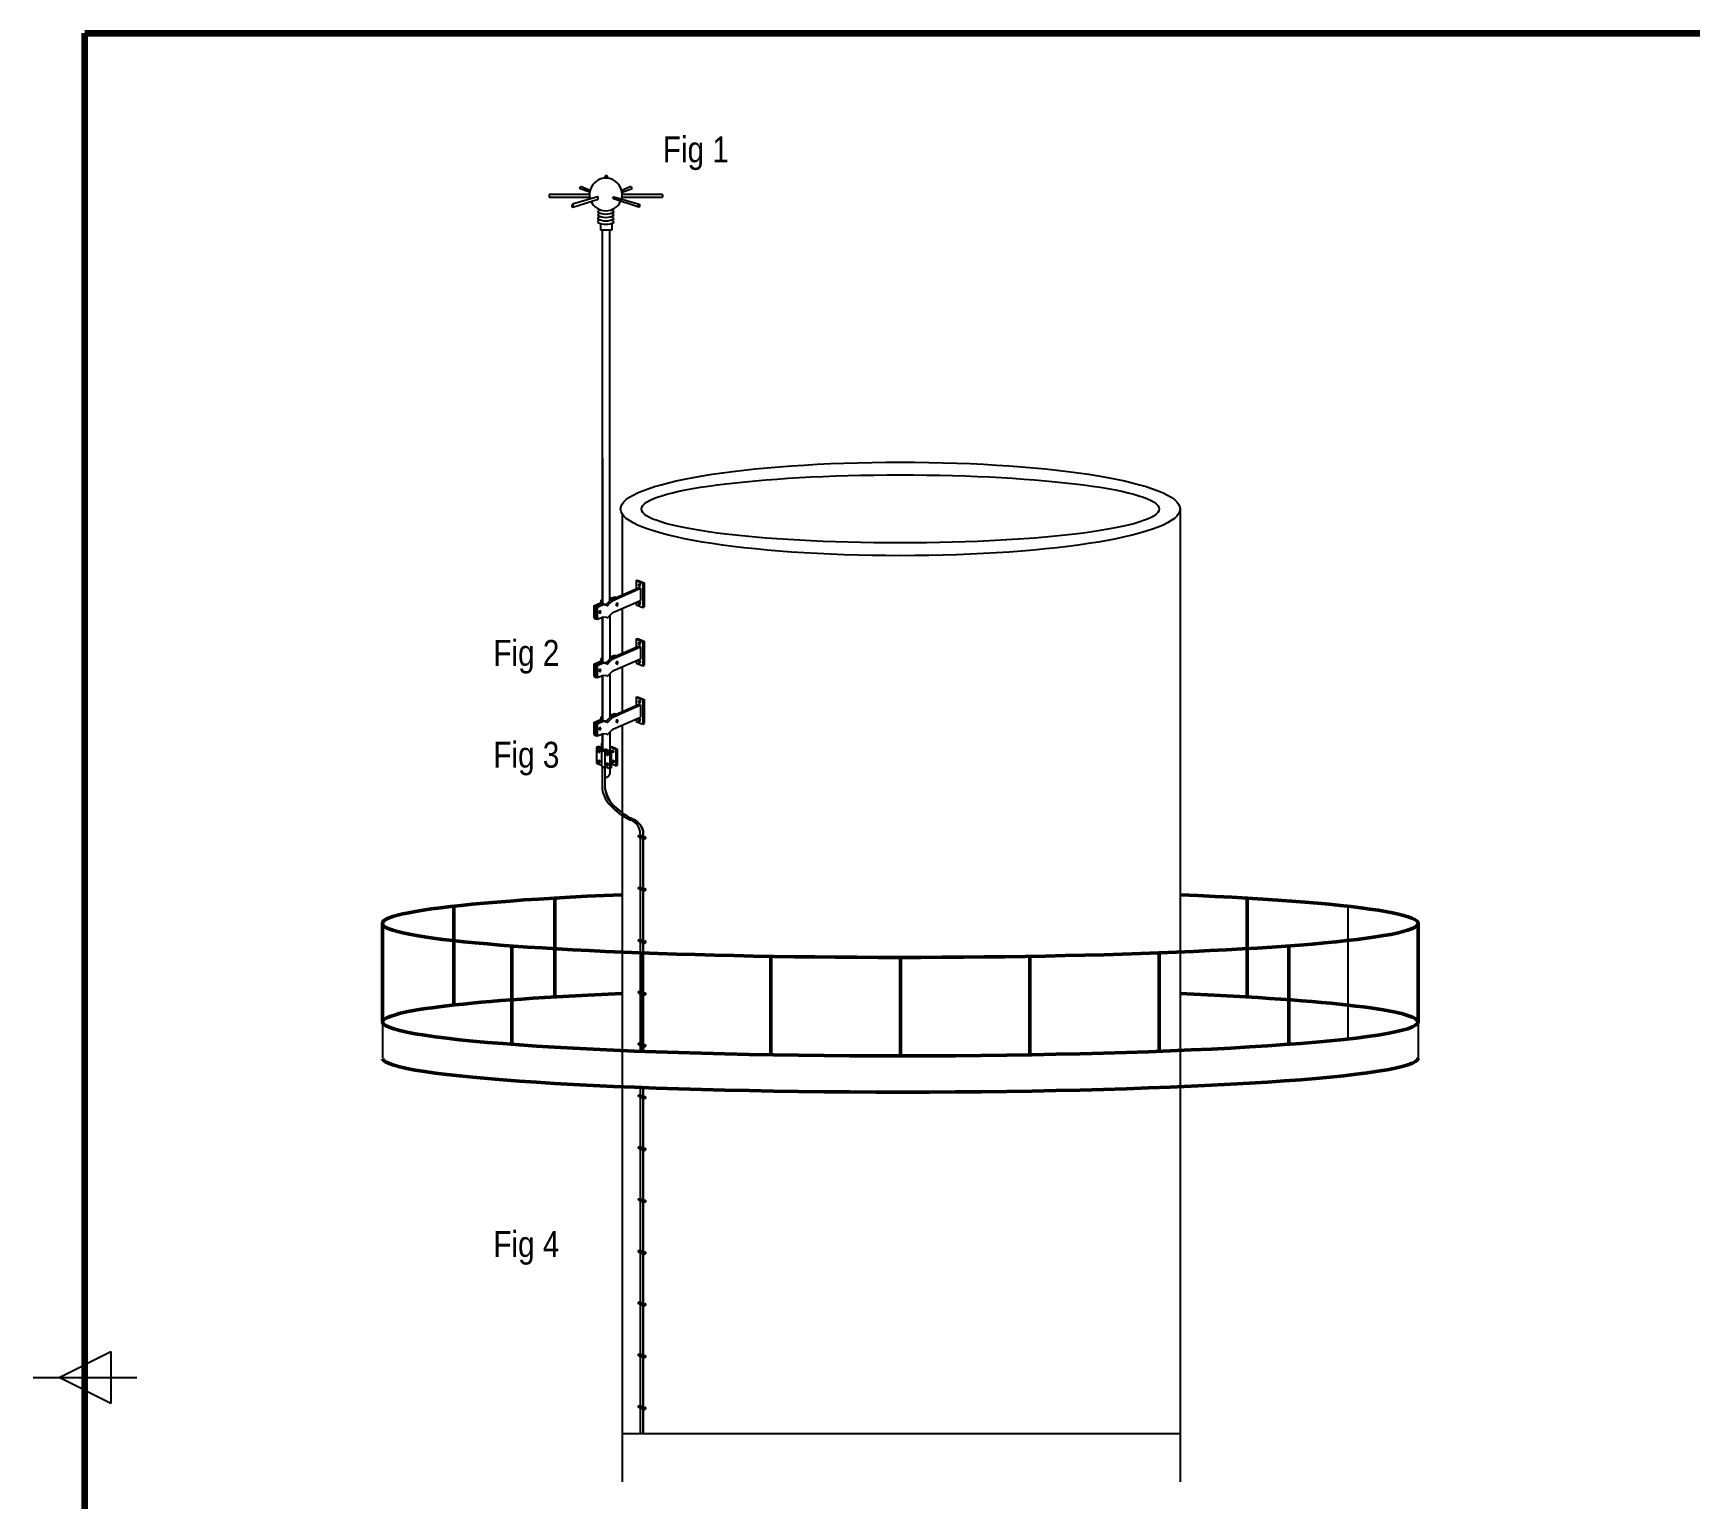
# Model space of a CAD drawing. Extents: x 5721 to 7477, y -2900 to -2449.
# Drawn here: x 7092.4 to 7252.3, y -2690.6 to -2549.1 of the extents above; entities that cross this region are included whole.
import ezdxf

# ---------------------------------------------------------------- set-up
doc = ezdxf.new("R2010")
doc.units = 0
doc.header["$LTSCALE"] = 1.7
doc.header["$MEASUREMENT"] = 0
doc.layers.get('0').update_dxf_attribs({"linetype": 'CONTINUOUS'})
doc.styles.get("Standard").update_dxf_attribs({"font": 'romans.shx'})

msp = doc.modelspace()

# ---------------------------------------------------------------- linework, layer by layer
at = {"lineweight": 120}
for p, q in [((7097.36, -2808.63), (7097.36, -2549.13)), ((7097.36, -2549.13), (7297.36, -2549.13))]:
    msp.add_line(p, q, dxfattribs=at)
for p, q in [((7147.68, -2562.82), (7147.47, -2563.16)), ((7147.68, -2562.82), (7147.88, -2563.16)), ((7146.06, -2564.69), (7142.17, -2564.69)), ((7142.17, -2564.69), (7142.17, -2564.97)), ((7142.17, -2564.97), (7146.08, -2564.97)), ((7146.85, -2564.92), (7144.41, -2565.64)), ((7144.45, -2565.92), (7146.9, -2565.14)), ((7146.07, -2564.48), (7145.1, -2564.11)), ((7146.1, -2564.31), (7145.21, -2563.94)), ((7150.82, -2565.92), (7148.37, -2565.13)), ((7148.42, -2564.92), (7150.85, -2565.64)), ((7150.06, -2563.94), (7149.18, -2564.31)), ((7149.2, -2564.97), (7153.1, -2564.97)), ((7149.21, -2564.48), (7150.18, -2564.11)), ((7153.11, -2564.69), (7149.22, -2564.69)), ((7153.11, -2564.69), (7153.11, -2564.97)), ((7147.12, -2567.48), (7147.12, -2568.13)), ((7148.23, -2568.13), (7147.12, -2568.13)), ((7147.33, -2604.32), (7147.33, -2568.13)), ((7148.02, -2603.93), (7148.02, -2568.13)), ((7148.23, -2567.46), (7148.23, -2568.13)), ((7147.33, -2590.16), (7147.33, -2573.15)), ((7147.33, -2590.16), (7147.33, -2604.22)), ((7149.21, -2595.5), (7149.21, -2603.35)), ((7203.07, -2595.05), (7203.07, -2632.29)), ((7150.58, -2601.97), (7150.69, -2601.92)), ((7150.58, -2601.97), (7151.22, -2602.22)), ((7150.58, -2601.97), (7150.58, -2602.75)), ((7150.69, -2601.92), (7151.33, -2602.17)), ((7148.2, -2603.65), (7148.02, -2603.61)), ((7148.13, -2603.82), (7150.81, -2602.65)), ((7148.2, -2603.65), (7148.49, -2603.52)), ((7148.31, -2603.88), (7150.98, -2602.71)), ((7148.31, -2603.88), (7148.82, -2603.65)), ((7148.31, -2603.88), (7148.82, -2603.65)), ((7148.49, -2603.52), (7148.66, -2603.59)), ((7150.81, -2602.35), (7150.82, -2602.32)), ((7150.81, -2602.65), (7150.98, -2602.71)), ((7150.82, -2602.31), (7150.9, -2602.28)), ((7150.86, -2602.5), (7150.88, -2602.51)), ((7150.89, -2602.35), (7150.96, -2602.32)), ((7150.89, -2602.51), (7150.97, -2602.49)), ((7150.9, -2602.28), (7150.96, -2602.32)), ((7150.92, -2602.45), (7151, -2602.42)), ((7151, -2602.42), (7150.96, -2602.32)), ((7150.97, -2602.49), (7151, -2602.42)), ((7150.98, -2602.71), (7150.98, -2603.88)), ((7151.22, -2602.22), (7151.33, -2602.17)), ((7151.22, -2602.22), (7151.22, -2604.55)), ((7151.33, -2602.17), (7151.33, -2604.5)), ((7146.47, -2604.4), (7147.12, -2604.12)), ((7146.47, -2604.4), (7146.63, -2604.47)), ((7146.47, -2604.4), (7146.47, -2605.57)), ((7146.63, -2604.47), (7147.15, -2604.25)), ((7146.63, -2604.47), (7146.8, -2604.54)), ((7146.63, -2604.47), (7146.63, -2605.64)), ((7146.8, -2604.54), (7147.31, -2604.31)), ((7146.8, -2604.54), (7146.8, -2605.7)), ((7146.99, -2604.94), (7146.98, -2605.04)), ((7147.05, -2605.06), (7146.98, -2605.04)), ((7147.01, -2605.1), (7146.98, -2605.04)), ((7147.05, -2604.89), (7146.99, -2604.94)), ((7147.07, -2604.95), (7146.99, -2604.94)), ((7147.09, -2605.12), (7147.01, -2605.1)), ((7147.13, -2604.91), (7147.05, -2604.89)), ((7147.12, -2605.1), (7147.1, -2605.12)), ((7147.17, -2603.91), (7147.12, -2604.12)), ((7147.15, -2604.93), (7147.14, -2604.91)), ((7147.25, -2604.2), (7147.15, -2604.25)), ((7147.33, -2603.89), (7147.24, -2604.2)), ((7147.63, -2604.26), (7147.25, -2604.2)), ((7147.75, -2604.38), (7147.31, -2604.31)), ((7148.13, -2603.82), (7147.75, -2604.2)), ((7148.31, -2603.88), (7147.88, -2604.32)), ((7148.31, -2605.04), (7147.88, -2605.49)), ((7148.25, -2603.77), (7148.02, -2603.71)), ((7148.31, -2605.04), (7150.98, -2603.88)), ((7148.65, -2604.22), (7148.63, -2604.32)), ((7148.7, -2604.33), (7148.63, -2604.32)), ((7148.66, -2604.38), (7148.63, -2604.32)), ((7148.7, -2604.17), (7148.65, -2604.22)), ((7148.72, -2604.23), (7148.65, -2604.22)), ((7148.74, -2604.4), (7148.66, -2604.38)), ((7148.78, -2604.19), (7148.7, -2604.17)), ((7148.78, -2604.38), (7148.75, -2604.39)), ((7148.8, -2604.21), (7148.79, -2604.19)), ((7149.21, -2604.65), (7149.21, -2608.98)), ((7150.58, -2604.06), (7150.58, -2604.3)), ((7150.58, -2604.3), (7151.22, -2604.55)), ((7150.81, -2604.11), (7150.82, -2604.08)), ((7150.82, -2604.08), (7150.9, -2604.05)), ((7150.86, -2604.26), (7150.88, -2604.28)), ((7150.89, -2604.11), (7150.96, -2604.08)), ((7150.89, -2604.28), (7150.97, -2604.25)), ((7150.9, -2604.05), (7150.96, -2604.08)), ((7150.92, -2604.21), (7151, -2604.19)), ((7151, -2604.19), (7150.96, -2604.08)), ((7150.97, -2604.25), (7151, -2604.19)), ((7151.22, -2604.55), (7151.33, -2604.5)), ((7146.47, -2605.57), (7146.63, -2605.64)), ((7146.63, -2605.64), (7146.8, -2605.7)), ((7146.8, -2605.7), (7147.31, -2605.48)), ((7147.75, -2605.54), (7147.31, -2605.48)), ((7147.33, -2605.48), (7147.33, -2609.85)), ((7147.33, -2609.95), (7147.33, -2605.48)), ((7148.02, -2605.34), (7148.02, -2609.56)), ((7148.13, -2609.45), (7150.81, -2608.28)), ((7148.31, -2609.51), (7150.98, -2608.35)), ((7150.58, -2607.6), (7150.69, -2607.55)), ((7150.58, -2607.6), (7151.22, -2607.86)), ((7150.58, -2607.6), (7150.58, -2608.38)), ((7150.69, -2607.55), (7151.33, -2607.81)), ((7150.81, -2607.98), (7150.82, -2607.95)), ((7150.81, -2608.28), (7150.98, -2608.35)), ((7150.82, -2607.94), (7150.9, -2607.92)), ((7150.86, -2608.13), (7150.88, -2608.14)), ((7150.89, -2607.98), (7150.96, -2607.95)), ((7150.89, -2608.15), (7150.97, -2608.12)), ((7150.9, -2607.92), (7150.96, -2607.95)), ((7150.92, -2608.08), (7151, -2608.05)), ((7151, -2608.05), (7150.96, -2607.95)), ((7150.97, -2608.12), (7151, -2608.05)), ((7150.98, -2608.35), (7150.98, -2609.51)), ((7151.22, -2607.86), (7151.33, -2607.81)), ((7151.22, -2607.86), (7151.22, -2610.19)), ((7151.33, -2607.81), (7151.33, -2610.14)), ((7146.47, -2610.04), (7147.12, -2609.75)), ((7146.47, -2610.04), (7146.63, -2610.1)), ((7146.47, -2610.04), (7146.47, -2611.2)), ((7146.63, -2610.1), (7147.15, -2609.88)), ((7146.8, -2610.17), (7147.31, -2609.95)), ((7147.17, -2609.54), (7147.12, -2609.75)), ((7147.25, -2609.83), (7147.15, -2609.88)), ((7147.33, -2609.52), (7147.24, -2609.84)), ((7147.63, -2609.89), (7147.25, -2609.83)), ((7147.75, -2610.01), (7147.31, -2609.95)), ((7148.13, -2609.45), (7147.75, -2609.84)), ((7148.31, -2609.51), (7147.88, -2609.95)), ((7148.2, -2609.28), (7148.02, -2609.24)), ((7148.25, -2609.4), (7148.02, -2609.35)), ((7148.2, -2609.28), (7148.49, -2609.15)), ((7148.31, -2609.51), (7148.82, -2609.29)), ((7148.31, -2609.51), (7148.82, -2609.29)), ((7148.31, -2610.67), (7150.98, -2609.51)), ((7148.49, -2609.15), (7148.66, -2609.22)), ((7148.65, -2609.85), (7148.63, -2609.95)), ((7148.7, -2609.97), (7148.63, -2609.95)), ((7148.66, -2610.01), (7148.63, -2609.95)), ((7148.7, -2609.8), (7148.65, -2609.85)), ((7148.72, -2609.86), (7148.65, -2609.85)), ((7148.74, -2610.03), (7148.66, -2610.01)), ((7148.78, -2609.82), (7148.7, -2609.8)), ((7148.78, -2610.01), (7148.75, -2610.03)), ((7148.8, -2609.84), (7148.79, -2609.82)), ((7150.58, -2609.69), (7150.58, -2609.94)), ((7150.58, -2609.94), (7151.22, -2610.19)), ((7150.81, -2609.74), (7150.82, -2609.71)), ((7150.82, -2609.71), (7150.9, -2609.68)), ((7150.86, -2609.9), (7150.88, -2609.91)), ((7150.89, -2609.74), (7150.96, -2609.72)), ((7150.89, -2609.91), (7150.97, -2609.88)), ((7150.9, -2609.68), (7150.96, -2609.72)), ((7150.92, -2609.84), (7151, -2609.82)), ((7151, -2609.82), (7150.96, -2609.72)), ((7150.97, -2609.88), (7151, -2609.82)), ((7146.47, -2611.2), (7146.63, -2611.27)), ((7146.63, -2610.1), (7146.8, -2610.17)), ((7146.63, -2610.1), (7146.63, -2611.27)), ((7146.63, -2611.27), (7146.8, -2611.33)), ((7146.8, -2610.17), (7146.8, -2611.33)), ((7146.8, -2611.33), (7147.31, -2611.11)), ((7146.99, -2610.57), (7146.98, -2610.68)), ((7147.05, -2610.69), (7146.98, -2610.68)), ((7147.01, -2610.74), (7146.98, -2610.68)), ((7147.05, -2610.53), (7146.99, -2610.57)), ((7147.07, -2610.58), (7146.99, -2610.57)), ((7147.09, -2610.75), (7147.01, -2610.74)), ((7147.13, -2610.54), (7147.05, -2610.53)), ((7147.12, -2610.73), (7147.1, -2610.75)), ((7147.15, -2610.57), (7147.14, -2610.54)), ((7147.75, -2611.17), (7147.31, -2611.11)), ((7147.33, -2611.11), (7147.33, -2615.48)), ((7147.33, -2615.48), (7147.33, -2611.11)), ((7148.31, -2610.67), (7147.88, -2611.12)), ((7148.02, -2610.97), (7148.02, -2615.19)), ((7149.21, -2610.28), (7149.21, -2614.61)), ((7151.22, -2610.19), (7151.33, -2610.14)), ((7150.58, -2613.23), (7150.69, -2613.18)), ((7150.58, -2613.23), (7151.22, -2613.48)), ((7150.58, -2613.23), (7150.58, -2614.01)), ((7150.69, -2613.18), (7151.33, -2613.43)), ((7148.13, -2615.08), (7150.81, -2613.91)), ((7148.2, -2614.91), (7148.49, -2614.78)), ((7148.31, -2615.14), (7150.98, -2613.97)), ((7148.49, -2614.78), (7148.66, -2614.85)), ((7150.81, -2613.61), (7150.82, -2613.58)), ((7150.81, -2613.91), (7150.98, -2613.97)), ((7150.82, -2613.57), (7150.9, -2613.55)), ((7150.86, -2613.76), (7150.88, -2613.77)), ((7150.89, -2613.61), (7150.96, -2613.58)), ((7150.89, -2613.77), (7150.97, -2613.75)), ((7150.9, -2613.55), (7150.96, -2613.58)), ((7150.92, -2613.71), (7151, -2613.68)), ((7151, -2613.68), (7150.96, -2613.58)), ((7150.97, -2613.75), (7151, -2613.68)), ((7150.98, -2613.97), (7150.98, -2615.14)), ((7151.22, -2613.48), (7151.33, -2613.43)), ((7151.22, -2613.48), (7151.22, -2615.82)), ((7151.33, -2613.43), (7151.33, -2615.77)), ((7146.47, -2615.67), (7147.12, -2615.38)), ((7146.47, -2615.67), (7146.63, -2615.73)), ((7146.47, -2615.67), (7146.47, -2616.83)), ((7146.63, -2615.73), (7147.15, -2615.51)), ((7146.63, -2615.73), (7146.8, -2615.8)), ((7146.63, -2615.73), (7146.63, -2616.9)), ((7146.8, -2615.8), (7147.31, -2615.57)), ((7146.8, -2615.8), (7146.8, -2616.96)), ((7146.99, -2616.2), (7146.98, -2616.3)), ((7147.05, -2616.32), (7146.98, -2616.3)), ((7147.01, -2616.36), (7146.98, -2616.3)), ((7147.05, -2616.15), (7146.99, -2616.2)), ((7147.07, -2616.21), (7146.99, -2616.2)), ((7147.09, -2616.38), (7147.01, -2616.36)), ((7147.13, -2616.17), (7147.05, -2616.15)), ((7147.12, -2616.36), (7147.1, -2616.38)), ((7147.17, -2615.17), (7147.12, -2615.38)), ((7147.15, -2616.19), (7147.14, -2616.17)), ((7147.25, -2615.46), (7147.15, -2615.51)), ((7147.33, -2615.15), (7147.24, -2615.47)), ((7147.63, -2615.52), (7147.25, -2615.46)), ((7147.75, -2615.64), (7147.31, -2615.57)), ((7148.13, -2615.08), (7147.75, -2615.46)), ((7148.31, -2615.14), (7147.88, -2615.58)), ((7148.31, -2616.3), (7147.88, -2616.75)), ((7148.2, -2614.91), (7148.02, -2614.87)), ((7148.25, -2615.03), (7148.02, -2614.97)), ((7148.31, -2615.14), (7148.82, -2614.92)), ((7148.31, -2615.14), (7148.82, -2614.92)), ((7148.31, -2616.3), (7150.98, -2615.14)), ((7148.65, -2615.48), (7148.63, -2615.58)), ((7148.7, -2615.6), (7148.63, -2615.58)), ((7148.66, -2615.64), (7148.63, -2615.58)), ((7148.7, -2615.43), (7148.65, -2615.48)), ((7148.72, -2615.49), (7148.65, -2615.48)), ((7148.74, -2615.66), (7148.66, -2615.64)), ((7148.78, -2615.45), (7148.7, -2615.43)), ((7148.78, -2615.64), (7148.75, -2615.66)), ((7148.8, -2615.47), (7148.79, -2615.45)), ((7149.21, -2615.91), (7149.21, -2624.36)), ((7150.58, -2615.32), (7150.58, -2615.56)), ((7150.58, -2615.56), (7151.22, -2615.82)), ((7150.81, -2615.37), (7150.82, -2615.34)), ((7150.82, -2615.34), (7150.9, -2615.31)), ((7150.86, -2615.53), (7150.88, -2615.54)), ((7150.89, -2615.37), (7150.96, -2615.35)), ((7150.89, -2615.54), (7150.97, -2615.51)), ((7150.9, -2615.31), (7150.96, -2615.35)), ((7150.92, -2615.47), (7151, -2615.45)), ((7151, -2615.45), (7150.96, -2615.35)), ((7150.97, -2615.51), (7151, -2615.45)), ((7151.22, -2615.82), (7151.33, -2615.77)), ((7146.47, -2616.83), (7146.63, -2616.9)), ((7146.63, -2616.9), (7146.8, -2616.96)), ((7146.75, -2618.03), (7146.86, -2617.98)), ((7146.75, -2618.03), (7146.75, -2619.6)), ((7146.75, -2618.03), (7147.23, -2618.22)), ((7146.8, -2616.96), (7147.31, -2616.74)), ((7147.27, -2618.12), (7146.86, -2617.98)), ((7147.22, -2617.69), (7147.33, -2617.64)), ((7147.33, -2617.74), (7147.22, -2617.69)), ((7147.22, -2617.69), (7147.22, -2618.1)), ((7147.75, -2616.8), (7147.31, -2616.74)), ((7147.33, -2616.74), (7147.33, -2618.31)), ((7147.33, -2618.31), (7147.33, -2616.74)), ((7147.33, -2617.64), (7147.33, -2617.64)), ((7148.02, -2616.6), (7148.02, -2618.43)), ((7148.16, -2618), (7148.02, -2617.94)), ((7148.6, -2618.28), (7148.02, -2618.04)), ((7148.72, -2618.23), (7148.16, -2618)), ((7146.75, -2619.6), (7147.23, -2619.79)), ((7146.88, -2618.37), (7146.89, -2618.34)), ((7146.88, -2619.37), (7146.89, -2619.34)), ((7146.9, -2618.33), (7146.98, -2618.3)), ((7146.9, -2619.33), (7146.98, -2619.31)), ((7146.94, -2618.52), (7146.96, -2618.53)), ((7146.94, -2619.52), (7146.96, -2619.53)), ((7146.97, -2618.36), (7147.04, -2618.34)), ((7146.97, -2618.53), (7147.05, -2618.51)), ((7146.97, -2619.37), (7147.04, -2619.34)), ((7146.97, -2619.53), (7147.05, -2619.51)), ((7146.98, -2618.3), (7147.04, -2618.34)), ((7146.98, -2619.31), (7147.04, -2619.34)), ((7147, -2618.47), (7147.07, -2618.44)), ((7147, -2619.47), (7147.07, -2619.44)), ((7147.07, -2618.44), (7147.04, -2618.34)), ((7147.07, -2619.44), (7147.04, -2619.34)), ((7147.05, -2618.51), (7147.07, -2618.44)), ((7147.05, -2619.51), (7147.07, -2619.44)), ((7147.23, -2618.22), (7147.23, -2619.79)), ((7147.23, -2618.22), (7147.28, -2618.4)), ((7147.23, -2618.22), (7147.28, -2618.4)), ((7147.27, -2618.12), (7147.33, -2618.3)), ((7147.28, -2618.4), (7147.27, -2618.34)), ((7147.36, -2618.43), (7147.55, -2618.34)), ((7147.36, -2618.43), (7147.55, -2618.34)), ((7147.43, -2618.4), (7147.36, -2618.43)), ((7147.41, -2618.34), (7147.58, -2618.25)), ((7147.55, -2618.34), (7148.03, -2618.53)), ((7147.55, -2618.34), (7147.71, -2618.41)), ((7147.55, -2618.34), (7147.55, -2619.91)), ((7148.14, -2618.48), (7147.58, -2618.25)), ((7147.7, -2618.65), (7147.72, -2618.63)), ((7147.7, -2619.66), (7147.72, -2619.63)), ((7147.72, -2618.62), (7147.8, -2618.59)), ((7147.72, -2619.62), (7147.8, -2619.59)), ((7147.76, -2618.81), (7147.78, -2618.82)), ((7147.79, -2618.65), (7147.86, -2618.63)), ((7147.79, -2618.82), (7147.87, -2618.79)), ((7147.79, -2619.65), (7147.86, -2619.63)), ((7147.8, -2618.59), (7147.86, -2618.63)), ((7147.8, -2619.59), (7147.86, -2619.63)), ((7147.82, -2618.75), (7147.9, -2618.73)), ((7147.9, -2618.73), (7147.86, -2618.63)), ((7147.9, -2619.73), (7147.86, -2619.63)), ((7147.87, -2618.79), (7147.9, -2618.73)), ((7148.03, -2618.53), (7148.14, -2618.48)), ((7148.03, -2618.53), (7148.03, -2620.1)), ((7148.33, -2618.36), (7148.1, -2618.46)), ((7148.1, -2618.46), (7148.33, -2618.36)), ((7148.22, -2618.41), (7148.1, -2618.46)), ((7148.1, -2618.46), (7148.16, -2618.44)), ((7148.13, -2618.45), (7148.1, -2618.46)), ((7148.16, -2618.44), (7148.13, -2618.45)), ((7148.14, -2618.48), (7148.14, -2620.05)), ((7148.38, -2618.5), (7148.14, -2618.61)), ((7148.17, -2618.59), (7148.14, -2618.61)), ((7148.17, -2619.44), (7148.14, -2619.45)), ((7148.17, -2619.6), (7148.14, -2619.62)), ((7148.16, -2619.61), (7148.14, -2619.62)), ((7148.6, -2619.85), (7148.14, -2619.66)), ((7148.16, -2618.44), (7148.22, -2618.41)), ((7148.19, -2618.43), (7148.16, -2618.44)), ((7148.19, -2619.6), (7148.16, -2619.61)), ((7148.2, -2618.58), (7148.17, -2618.59)), ((7148.41, -2619.34), (7148.17, -2619.44)), ((7148.17, -2619.44), (7148.41, -2619.34)), ((7148.29, -2619.39), (7148.17, -2619.44)), ((7148.17, -2619.44), (7148.23, -2619.42)), ((7148.2, -2619.43), (7148.17, -2619.44)), ((7148.22, -2618.41), (7148.19, -2618.43)), ((7148.21, -2619.58), (7148.19, -2619.6)), ((7148.23, -2618.57), (7148.2, -2618.58)), ((7148.23, -2619.42), (7148.2, -2619.43)), ((7148.46, -2619.48), (7148.21, -2619.58)), ((7148.24, -2619.57), (7148.21, -2619.58)), ((7148.24, -2619.57), (7148.21, -2619.58)), ((7148.33, -2618.36), (7148.22, -2618.41)), ((7148.22, -2618.41), (7148.28, -2618.39)), ((7148.25, -2618.4), (7148.22, -2618.41)), ((7148.26, -2618.56), (7148.23, -2618.57)), ((7148.23, -2619.42), (7148.29, -2619.39)), ((7148.26, -2619.4), (7148.23, -2619.42)), ((7148.27, -2619.56), (7148.24, -2619.57)), ((7148.28, -2618.39), (7148.25, -2618.4)), ((7148.29, -2618.54), (7148.26, -2618.56)), ((7148.29, -2619.39), (7148.26, -2619.4)), ((7148.3, -2619.55), (7148.27, -2619.56)), ((7148.28, -2618.39), (7148.33, -2618.36)), ((7148.3, -2618.38), (7148.28, -2618.39)), ((7148.32, -2618.53), (7148.29, -2618.54)), ((7148.41, -2619.34), (7148.29, -2619.39)), ((7148.29, -2619.39), (7148.35, -2619.36)), ((7148.32, -2619.38), (7148.29, -2619.39)), ((7148.33, -2618.36), (7148.3, -2618.38)), ((7148.33, -2619.53), (7148.3, -2619.55)), ((7148.35, -2618.52), (7148.32, -2618.53)), ((7148.35, -2619.36), (7148.32, -2619.38)), ((7148.36, -2619.52), (7148.33, -2619.53)), ((7148.37, -2618.51), (7148.35, -2618.52)), ((7148.35, -2619.36), (7148.4, -2619.34)), ((7148.38, -2619.35), (7148.35, -2619.36)), ((7148.39, -2619.51), (7148.36, -2619.52)), ((7148.4, -2619.34), (7148.38, -2619.35)), ((7148.42, -2619.5), (7148.39, -2619.51)), ((7148.44, -2619.48), (7148.42, -2619.5)), ((7148.6, -2618.28), (7148.72, -2618.23)), ((7148.6, -2618.28), (7148.6, -2619.85)), ((7148.72, -2618.23), (7148.72, -2619.8)), ((7147.23, -2619.79), (7147.28, -2619.97)), ((7147.28, -2619.97), (7147.28, -2622.04)), ((7147.38, -2619.99), (7147.55, -2619.91)), ((7147.53, -2619.92), (7147.53, -2621.85)), ((7147.55, -2619.91), (7148.03, -2620.1)), ((7147.55, -2619.91), (7147.55, -2621.85)), ((7147.76, -2619.81), (7147.78, -2619.82)), ((7147.79, -2619.82), (7147.87, -2619.8)), ((7147.82, -2619.76), (7147.9, -2619.73)), ((7147.87, -2619.8), (7147.9, -2619.73)), ((7148.02, -2620.1), (7148.02, -2620.63)), ((7148.03, -2620.1), (7148.14, -2620.05)), ((7148.6, -2619.85), (7148.72, -2619.8)), ((7149.21, -2624.64), (7149.21, -2632.28)), ((7151.22, -2626.04), (7151.22, -2626.69)), ((7151.24, -2626.04), (7151.24, -2626.7)), ((7150.77, -2626.57), (7150.96, -2626.54)), ((7150.77, -2626.57), (7151.34, -2626.79)), ((7150.77, -2626.57), (7150.77, -2626.68)), ((7150.87, -2626.72), (7150.77, -2626.68)), ((7150.87, -2626.72), (7151.34, -2626.9)), ((7150.94, -2626.58), (7150.96, -2626.57)), ((7151.4, -2626.77), (7150.94, -2626.58)), ((7150.96, -2626.41), (7150.96, -2626.59)), ((7150.96, -2626.75), (7150.96, -2631.59)), ((7151.22, -2626.85), (7151.22, -2629.75)), ((7151.24, -2626.86), (7151.24, -2629.75)), ((7151.34, -2626.74), (7151.47, -2626.73)), ((7151.34, -2626.79), (7151.4, -2626.77)), ((7151.34, -2626.79), (7151.34, -2626.9)), ((7151.34, -2626.9), (7151.4, -2626.87)), ((7151.4, -2626.77), (7151.49, -2626.76)), ((7151.4, -2626.87), (7151.49, -2626.8)), ((7151.45, -2626.71), (7151.44, -2626.71)), ((7151.44, -2626.71), (7151.44, -2626.71)), ((7151.44, -2626.86), (7151.45, -2626.86)), ((7151.44, -2626.86), (7151.44, -2626.86)), ((7151.45, -2626.71), (7151.45, -2626.71)), ((7151.45, -2626.71), (7151.45, -2626.71)), ((7151.45, -2626.86), (7151.45, -2626.86)), ((7151.45, -2626.86), (7151.45, -2626.86)), ((7151.5, -2626.78), (7151.5, -2626.78)), ((7151.5, -2626.79), (7151.5, -2626.78)), ((7151.5, -2626.78), (7151.5, -2626.78)), ((7151.5, -2626.79), (7151.5, -2626.79)), ((7151.22, -2629.75), (7151.22, -2631.69)), ((7151.24, -2629.75), (7151.24, -2631.7)), ((7149.21, -2632.28), (7149.21, -2647.32)), ((7150.77, -2631.57), (7150.96, -2631.54)), ((7150.77, -2631.57), (7151.34, -2631.79)), ((7150.77, -2631.57), (7150.77, -2631.68)), ((7150.87, -2631.72), (7150.77, -2631.68)), ((7150.87, -2631.72), (7151.34, -2631.9)), ((7150.94, -2631.58), (7150.96, -2631.57)), ((7151.4, -2631.77), (7150.94, -2631.58)), ((7150.96, -2631.75), (7150.96, -2636.64)), ((7151.22, -2631.85), (7151.22, -2636.75)), ((7151.24, -2631.86), (7151.24, -2636.76)), ((7151.34, -2631.74), (7151.47, -2631.73)), ((7151.34, -2631.79), (7151.4, -2631.77)), ((7151.34, -2631.79), (7151.34, -2631.9)), ((7151.34, -2631.9), (7151.4, -2631.87)), ((7151.4, -2631.77), (7151.49, -2631.76)), ((7151.4, -2631.87), (7151.49, -2631.8)), ((7151.45, -2631.71), (7151.44, -2631.71)), ((7151.44, -2631.71), (7151.44, -2631.71)), ((7151.44, -2631.86), (7151.45, -2631.86)), ((7151.44, -2631.86), (7151.44, -2631.86)), ((7151.45, -2631.71), (7151.45, -2631.71)), ((7151.45, -2631.71), (7151.45, -2631.71)), ((7151.45, -2631.86), (7151.45, -2631.86)), ((7151.45, -2631.86), (7151.45, -2631.86)), ((7151.5, -2631.78), (7151.5, -2631.78)), ((7151.5, -2631.79), (7151.5, -2631.78)), ((7151.5, -2631.78), (7151.5, -2631.78)), ((7151.5, -2631.79), (7151.5, -2631.79)), ((7203.07, -2632.29), (7203.07, -2647.31)), ((7219.28, -2633.4), (7219.28, -2646.2)), ((7150.77, -2636.62), (7150.96, -2636.6)), ((7150.77, -2636.62), (7151.34, -2636.85)), ((7150.77, -2636.62), (7150.77, -2636.73)), ((7150.87, -2636.77), (7150.77, -2636.73)), ((7150.87, -2636.77), (7151.34, -2636.96)), ((7151.4, -2636.82), (7150.94, -2636.63)), ((7150.94, -2636.63), (7150.96, -2636.63)), ((7150.96, -2636.81), (7150.96, -2640.98)), ((7151.22, -2636.91), (7151.22, -2641.75)), ((7151.24, -2636.91), (7151.24, -2641.76)), ((7151.34, -2636.8), (7151.47, -2636.79)), ((7151.34, -2636.85), (7151.4, -2636.82)), ((7151.34, -2636.85), (7151.34, -2636.96)), ((7151.34, -2636.96), (7151.4, -2636.93)), ((7151.4, -2636.82), (7151.49, -2636.82)), ((7151.4, -2636.93), (7151.49, -2636.85)), ((7151.45, -2636.76), (7151.44, -2636.76)), ((7151.44, -2636.76), (7151.44, -2636.77)), ((7151.44, -2636.92), (7151.44, -2636.91)), ((7151.44, -2636.92), (7151.45, -2636.92)), ((7151.45, -2636.76), (7151.45, -2636.76)), ((7151.45, -2636.76), (7151.45, -2636.77)), ((7151.45, -2636.92), (7151.45, -2636.91)), ((7151.45, -2636.92), (7151.45, -2636.92)), ((7151.5, -2636.84), (7151.5, -2636.83)), ((7151.5, -2636.83), (7151.5, -2636.83)), ((7151.5, -2636.85), (7151.5, -2636.84)), ((7151.5, -2636.85), (7151.5, -2636.85)), ((7150.77, -2641.62), (7150.96, -2641.6)), ((7150.77, -2641.62), (7151.34, -2641.85)), ((7150.77, -2641.62), (7150.77, -2641.73)), ((7150.87, -2641.77), (7150.77, -2641.73)), ((7150.87, -2641.77), (7151.34, -2641.96)), ((7151.4, -2641.82), (7150.94, -2641.63)), ((7150.94, -2641.63), (7150.96, -2641.63)), ((7150.96, -2640.98), (7150.96, -2641.64)), ((7150.96, -2641.81), (7150.96, -2646.64)), ((7151.22, -2641.91), (7151.22, -2646.75)), ((7151.24, -2641.91), (7151.24, -2646.76)), ((7151.34, -2641.8), (7151.47, -2641.79)), ((7151.34, -2641.85), (7151.4, -2641.82)), ((7151.34, -2641.85), (7151.34, -2641.96)), ((7151.34, -2641.96), (7151.4, -2641.93)), ((7151.4, -2641.82), (7151.49, -2641.82)), ((7151.4, -2641.93), (7151.49, -2641.85)), ((7151.45, -2641.76), (7151.44, -2641.76)), ((7151.44, -2641.76), (7151.44, -2641.77)), ((7151.44, -2641.92), (7151.44, -2641.91)), ((7151.44, -2641.92), (7151.45, -2641.92)), ((7151.45, -2641.76), (7151.45, -2641.76)), ((7151.45, -2641.76), (7151.45, -2641.77)), ((7151.45, -2641.92), (7151.45, -2641.91)), ((7151.45, -2641.92), (7151.45, -2641.92)), ((7151.5, -2641.84), (7151.5, -2641.83)), ((7151.5, -2641.83), (7151.5, -2641.83)), ((7151.5, -2641.85), (7151.5, -2641.84)), ((7151.5, -2641.85), (7151.5, -2641.85)), ((7126.08, -2644.58), (7126.08, -2648.01)), ((7226.07, -2644.62), (7226.07, -2648.05)), ((7150.77, -2646.62), (7150.96, -2646.6)), ((7150.77, -2646.62), (7151.34, -2646.85)), ((7150.77, -2646.62), (7150.77, -2646.73)), ((7150.87, -2646.77), (7150.77, -2646.73)), ((7150.87, -2646.77), (7151.34, -2646.96)), ((7151.4, -2646.82), (7150.94, -2646.63)), ((7150.94, -2646.63), (7150.96, -2646.63)), ((7150.96, -2646.81), (7150.96, -2647.39)), ((7151.34, -2646.8), (7151.47, -2646.79)), ((7151.34, -2646.85), (7151.4, -2646.82)), ((7151.34, -2646.85), (7151.34, -2646.96)), ((7151.4, -2646.82), (7151.49, -2646.82)), ((7151.45, -2646.76), (7151.44, -2646.76)), ((7151.44, -2646.76), (7151.44, -2646.77)), ((7151.45, -2646.76), (7151.45, -2646.76)), ((7151.45, -2646.76), (7151.45, -2646.77)), ((7151.5, -2646.84), (7151.5, -2646.83)), ((7151.5, -2646.83), (7151.5, -2646.83)), ((7151.5, -2646.85), (7151.5, -2646.84)), ((7151.5, -2646.85), (7151.5, -2646.85)), ((7149.21, -2647.32), (7149.21, -2684.27)), ((7151.22, -2646.91), (7151.22, -2647.4)), ((7151.24, -2646.91), (7151.24, -2647.4)), ((7151.34, -2646.96), (7151.4, -2646.93)), ((7151.4, -2646.93), (7151.49, -2646.85)), ((7151.44, -2646.92), (7151.44, -2646.91)), ((7151.44, -2646.92), (7151.45, -2646.92)), ((7151.45, -2646.92), (7151.45, -2646.91)), ((7151.45, -2646.92), (7151.45, -2646.92)), ((7203.07, -2647.31), (7203.07, -2684.27)), ((7150.77, -2651.62), (7150.96, -2651.6)), ((7150.77, -2651.62), (7151.34, -2651.85)), ((7150.77, -2651.62), (7150.77, -2651.73)), ((7151.4, -2651.82), (7150.94, -2651.63)), ((7150.94, -2651.63), (7150.96, -2651.63)), ((7150.96, -2650.89), (7150.96, -2651.64)), ((7151.22, -2650.9), (7151.22, -2651.75)), ((7151.24, -2650.9), (7151.24, -2651.76)), ((7150.87, -2651.77), (7150.77, -2651.73)), ((7150.87, -2651.77), (7151.34, -2651.96)), ((7150.96, -2651.81), (7150.96, -2656.64)), ((7151.22, -2651.91), (7151.22, -2656.75)), ((7151.24, -2651.91), (7151.24, -2656.76)), ((7151.34, -2651.8), (7151.47, -2651.79)), ((7151.34, -2651.85), (7151.4, -2651.82)), ((7151.34, -2651.85), (7151.34, -2651.96)), ((7151.34, -2651.96), (7151.4, -2651.93)), ((7151.4, -2651.82), (7151.49, -2651.82)), ((7151.4, -2651.93), (7151.49, -2651.85)), ((7151.45, -2651.76), (7151.44, -2651.76)), ((7151.44, -2651.76), (7151.44, -2651.77)), ((7151.44, -2651.92), (7151.44, -2651.91)), ((7151.44, -2651.92), (7151.45, -2651.92)), ((7151.45, -2651.76), (7151.45, -2651.76)), ((7151.45, -2651.76), (7151.45, -2651.77)), ((7151.45, -2651.92), (7151.45, -2651.91)), ((7151.45, -2651.92), (7151.45, -2651.92)), ((7151.5, -2651.84), (7151.5, -2651.83)), ((7151.5, -2651.83), (7151.5, -2651.83)), ((7151.5, -2651.85), (7151.5, -2651.84)), ((7151.5, -2651.85), (7151.5, -2651.85)), ((7150.77, -2656.62), (7150.96, -2656.6)), ((7150.77, -2656.62), (7151.34, -2656.85)), ((7150.77, -2656.62), (7150.77, -2656.73)), ((7150.87, -2656.77), (7150.77, -2656.73)), ((7150.87, -2656.77), (7151.34, -2656.96)), ((7151.4, -2656.82), (7150.94, -2656.63)), ((7150.94, -2656.63), (7150.96, -2656.63)), ((7150.96, -2656.81), (7150.96, -2661.64)), ((7151.22, -2656.91), (7151.22, -2661.75)), ((7151.24, -2656.91), (7151.24, -2661.76)), ((7151.34, -2656.8), (7151.47, -2656.79)), ((7151.34, -2656.85), (7151.4, -2656.82)), ((7151.34, -2656.85), (7151.34, -2656.96)), ((7151.34, -2656.96), (7151.4, -2656.93)), ((7151.4, -2656.82), (7151.49, -2656.82)), ((7151.4, -2656.93), (7151.49, -2656.85)), ((7151.45, -2656.76), (7151.44, -2656.76)), ((7151.44, -2656.76), (7151.44, -2656.77)), ((7151.44, -2656.92), (7151.44, -2656.91)), ((7151.44, -2656.92), (7151.45, -2656.92)), ((7151.45, -2656.76), (7151.45, -2656.76)), ((7151.45, -2656.76), (7151.45, -2656.77)), ((7151.45, -2656.92), (7151.45, -2656.91)), ((7151.45, -2656.92), (7151.45, -2656.92)), ((7151.5, -2656.84), (7151.5, -2656.83)), ((7151.5, -2656.83), (7151.5, -2656.83)), ((7151.5, -2656.85), (7151.5, -2656.84)), ((7151.5, -2656.85), (7151.5, -2656.85)), ((7150.77, -2661.62), (7150.96, -2661.6)), ((7150.77, -2661.62), (7151.34, -2661.85)), ((7150.77, -2661.62), (7150.77, -2661.73)), ((7150.87, -2661.77), (7150.77, -2661.73)), ((7150.87, -2661.77), (7151.34, -2661.96)), ((7151.4, -2661.82), (7150.94, -2661.63)), ((7150.94, -2661.63), (7150.96, -2661.63)), ((7150.96, -2661.81), (7150.96, -2666.64)), ((7151.22, -2661.91), (7151.22, -2666.75)), ((7151.24, -2661.91), (7151.24, -2666.76)), ((7151.34, -2661.8), (7151.47, -2661.79)), ((7151.34, -2661.85), (7151.4, -2661.82)), ((7151.34, -2661.85), (7151.34, -2661.96)), ((7151.34, -2661.96), (7151.4, -2661.93)), ((7151.4, -2661.82), (7151.49, -2661.82)), ((7151.4, -2661.93), (7151.49, -2661.85)), ((7151.45, -2661.76), (7151.44, -2661.76)), ((7151.44, -2661.76), (7151.44, -2661.77)), ((7151.44, -2661.92), (7151.44, -2661.91)), ((7151.44, -2661.92), (7151.45, -2661.92)), ((7151.45, -2661.76), (7151.45, -2661.76)), ((7151.45, -2661.76), (7151.45, -2661.77)), ((7151.45, -2661.92), (7151.45, -2661.91)), ((7151.45, -2661.92), (7151.45, -2661.92)), ((7151.5, -2661.84), (7151.5, -2661.83)), ((7151.5, -2661.83), (7151.5, -2661.83)), ((7151.5, -2661.85), (7151.5, -2661.84)), ((7151.5, -2661.85), (7151.5, -2661.85)), ((7150.77, -2666.62), (7150.96, -2666.6)), ((7150.77, -2666.62), (7151.34, -2666.85)), ((7150.77, -2666.62), (7150.77, -2666.73)), ((7150.87, -2666.77), (7150.77, -2666.73)), ((7150.87, -2666.77), (7151.34, -2666.96)), ((7151.4, -2666.82), (7150.94, -2666.63)), ((7150.94, -2666.63), (7150.96, -2666.63)), ((7150.96, -2666.81), (7150.96, -2671.64)), ((7151.22, -2666.91), (7151.22, -2671.75)), ((7151.24, -2666.91), (7151.24, -2671.76)), ((7151.34, -2666.8), (7151.47, -2666.79)), ((7151.34, -2666.85), (7151.4, -2666.82)), ((7151.34, -2666.85), (7151.34, -2666.96)), ((7151.34, -2666.96), (7151.4, -2666.93)), ((7151.4, -2666.82), (7151.49, -2666.82)), ((7151.4, -2666.93), (7151.49, -2666.85)), ((7151.45, -2666.76), (7151.44, -2666.76)), ((7151.44, -2666.76), (7151.44, -2666.77)), ((7151.44, -2666.92), (7151.44, -2666.91)), ((7151.44, -2666.92), (7151.45, -2666.92)), ((7151.45, -2666.76), (7151.45, -2666.76)), ((7151.45, -2666.76), (7151.45, -2666.77)), ((7151.45, -2666.92), (7151.45, -2666.91)), ((7151.45, -2666.92), (7151.45, -2666.92)), ((7151.5, -2666.84), (7151.5, -2666.83)), ((7151.5, -2666.83), (7151.5, -2666.83)), ((7151.5, -2666.85), (7151.5, -2666.84)), ((7151.5, -2666.85), (7151.5, -2666.85)), ((7150.77, -2671.62), (7150.96, -2671.6)), ((7150.77, -2671.62), (7151.34, -2671.85)), ((7150.77, -2671.62), (7150.77, -2671.73)), ((7150.87, -2671.77), (7150.77, -2671.73)), ((7150.87, -2671.77), (7151.34, -2671.96)), ((7151.4, -2671.82), (7150.94, -2671.63)), ((7150.94, -2671.63), (7150.96, -2671.63)), ((7150.96, -2671.81), (7150.96, -2676.64)), ((7151.22, -2671.91), (7151.22, -2676.75)), ((7151.24, -2671.91), (7151.24, -2676.76)), ((7151.34, -2671.8), (7151.47, -2671.79)), ((7151.34, -2671.85), (7151.4, -2671.82)), ((7151.34, -2671.85), (7151.34, -2671.96)), ((7151.34, -2671.96), (7151.4, -2671.93)), ((7151.4, -2671.82), (7151.49, -2671.82)), ((7151.4, -2671.93), (7151.49, -2671.85)), ((7151.45, -2671.76), (7151.44, -2671.76)), ((7151.44, -2671.76), (7151.44, -2671.77)), ((7151.44, -2671.92), (7151.44, -2671.91)), ((7151.44, -2671.92), (7151.45, -2671.92)), ((7151.45, -2671.76), (7151.45, -2671.76)), ((7151.45, -2671.76), (7151.45, -2671.77)), ((7151.45, -2671.92), (7151.45, -2671.91)), ((7151.45, -2671.92), (7151.45, -2671.92)), ((7151.5, -2671.84), (7151.5, -2671.83)), ((7151.5, -2671.83), (7151.5, -2671.83)), ((7151.5, -2671.85), (7151.5, -2671.84)), ((7151.5, -2671.85), (7151.5, -2671.85)), ((7094.86, -2678.88), (7099.86, -2676.38)), ((7099.86, -2676.38), (7099.86, -2681.38)), ((7150.77, -2676.62), (7150.96, -2676.6)), ((7150.77, -2676.62), (7151.34, -2676.85)), ((7150.77, -2676.62), (7150.77, -2676.73)), ((7150.87, -2676.77), (7150.77, -2676.73)), ((7150.87, -2676.77), (7151.34, -2676.96)), ((7151.4, -2676.82), (7150.94, -2676.63)), ((7150.94, -2676.63), (7150.96, -2676.63)), ((7150.96, -2676.81), (7150.96, -2681.64)), ((7151.22, -2676.91), (7151.22, -2681.75)), ((7151.24, -2676.91), (7151.24, -2681.76)), ((7151.34, -2676.8), (7151.47, -2676.79)), ((7151.34, -2676.85), (7151.4, -2676.82)), ((7151.34, -2676.85), (7151.34, -2676.96)), ((7151.34, -2676.96), (7151.4, -2676.93)), ((7151.4, -2676.82), (7151.49, -2676.82)), ((7151.4, -2676.93), (7151.49, -2676.85)), ((7151.45, -2676.76), (7151.44, -2676.76)), ((7151.44, -2676.76), (7151.44, -2676.77)), ((7151.44, -2676.92), (7151.44, -2676.91)), ((7151.44, -2676.92), (7151.45, -2676.92)), ((7151.45, -2676.76), (7151.45, -2676.76)), ((7151.45, -2676.76), (7151.45, -2676.77)), ((7151.45, -2676.92), (7151.45, -2676.91)), ((7151.45, -2676.92), (7151.45, -2676.92)), ((7151.5, -2676.84), (7151.5, -2676.83)), ((7151.5, -2676.83), (7151.5, -2676.83)), ((7151.5, -2676.85), (7151.5, -2676.84)), ((7151.5, -2676.85), (7151.5, -2676.85)), ((7092.36, -2678.88), (7102.36, -2678.88)), ((7099.86, -2681.38), (7094.86, -2678.88)), ((7150.77, -2681.62), (7150.96, -2681.6)), ((7150.77, -2681.62), (7151.34, -2681.85)), ((7150.77, -2681.62), (7150.77, -2681.73)), ((7150.87, -2681.77), (7150.77, -2681.73)), ((7150.87, -2681.77), (7151.34, -2681.96)), ((7151.4, -2681.82), (7150.94, -2681.63)), ((7150.94, -2681.63), (7150.96, -2681.63)), ((7150.96, -2681.81), (7150.96, -2684.27)), ((7151.22, -2681.91), (7151.22, -2684.27)), ((7151.24, -2681.91), (7151.24, -2684.27)), ((7151.34, -2681.8), (7151.47, -2681.79)), ((7151.34, -2681.85), (7151.4, -2681.82)), ((7151.34, -2681.85), (7151.34, -2681.96)), ((7151.34, -2681.96), (7151.4, -2681.93)), ((7151.4, -2681.82), (7151.49, -2681.82)), ((7151.4, -2681.93), (7151.49, -2681.85)), ((7151.45, -2681.76), (7151.44, -2681.76)), ((7151.44, -2681.76), (7151.44, -2681.77)), ((7151.44, -2681.92), (7151.44, -2681.91)), ((7151.44, -2681.92), (7151.45, -2681.92)), ((7151.45, -2681.76), (7151.45, -2681.76)), ((7151.45, -2681.76), (7151.45, -2681.77)), ((7151.45, -2681.92), (7151.45, -2681.91)), ((7151.45, -2681.92), (7151.45, -2681.92)), ((7151.5, -2681.84), (7151.5, -2681.83)), ((7151.5, -2681.83), (7151.5, -2681.83)), ((7151.5, -2681.85), (7151.5, -2681.84)), ((7151.5, -2681.85), (7151.5, -2681.85)), ((7149.21, -2684.27), (7149.21, -2688.95)), ((7149.21, -2684.27), (7203.07, -2684.27)), ((7203.07, -2684.27), (7203.07, -2688.95))]:
    msp.add_line(p, q)
at = {"lineweight": 50}
for p, q in [((7132.98, -2633.38), (7132.98, -2642.92)), ((7142.73, -2632.6), (7142.73, -2642.14)), ((7209.55, -2632.6), (7209.55, -2642.15)), ((7126.07, -2635.05), (7126.08, -2644.58)), ((7226.07, -2635.05), (7226.07, -2644.55)), ((7138.57, -2637.22), (7138.57, -2646.72)), ((7213.57, -2637.22), (7213.57, -2646.72)), ((7151.07, -2637.89), (7151.07, -2646.69)), ((7163.57, -2638.23), (7163.57, -2647.73)), ((7176.08, -2638.33), (7176.09, -2647.83)), ((7188.57, -2638.23), (7188.57, -2647.73)), ((7201.07, -2637.89), (7201.07, -2647.39)), ((7151.07, -2646.85), (7151.07, -2647.39))]:
    msp.add_line(p, q, dxfattribs=at)
for centre, radius, start, end in [((7147.64, -2564.69), 1.58, 343.6837, 196.3163), ((7145.38, -2564.18), 0.286, 125.1555, 165.9622), ((7149.9, -2564.18), 0.286, 14.0378, 54.8445), ((7147.64, -2564.69), 1.58, 205.0207, 334.968), ((7147.13, -2566.51), 0.307, 81.7951, 156.9299), ((7147.64, -2564.95), 1.64, 241.1973, 298.8027), ((7147.13, -2566.83), 0.307, 81.7951, 156.9299), ((7147.64, -2565.27), 1.64, 241.1973, 298.8027), ((7147.64, -2565.27), 1.64, 241.1973, 298.8027), ((7147.13, -2567.16), 0.307, 81.7951, 156.9299), ((7148.01, -2566.7), 0.522, 36.4706, 75.6488), ((7148.01, -2567.02), 0.522, 36.4706, 75.6488), ((7148.01, -2567.35), 0.522, 36.4706, 75.6488), ((7147.64, -2565.6), 1.64, 241.1973, 298.8027), ((7147.64, -2565.6), 1.64, 241.1973, 298.8027), ((7147.13, -2567.49), 0.307, 81.7951, 156.9299), ((7147.64, -2565.93), 1.64, 241.1973, 298.8027), ((7147.64, -2565.93), 1.64, 241.1973, 298.8027), ((7148.01, -2567.68), 0.522, 36.4706, 75.6488), ((7150.93, -2602.39), 0.135, 168.8139, 237.9975), ((7150.83, -2602.32), 0.0107, 109.3209, 158.4364), ((7150.9, -2602.26), 0.0825, 214.8199, 265.5102), ((7150.89, -2602.5), 0.0107, 240.2045, 289.3209), ((7151.03, -2602.35), 0.142, 177.2961, 221.324), ((7150.98, -2602.51), 0.0827, 133.2144, 183.7391), ((7146.93, -2604.98), 0.142, 328.0634, 12.0913), ((7147, -2605.12), 0.0825, 5.5872, 56.2775), ((7147.05, -2604.87), 0.0827, 283.9817, 334.5064), ((7147.09, -2605.11), 0.0107, 260.0882, 309.2036), ((7147.13, -2604.92), 0.0107, 30.9717, 80.0882), ((7147.03, -2605), 0.135, 319.5812, 28.7648), ((7147.72, -2604.16), 0.6, 130.5037, 155.9573), ((7147.61, -2604.05), 0.206, 274.2604, 318.2006), ((7147.73, -2604.17), 0.206, 274.2604, 318.2006), ((7148.58, -2604.26), 0.142, 328.0634, 12.0913), ((7148.66, -2604.4), 0.0825, 5.5872, 56.2775), ((7148.7, -2604.15), 0.0827, 283.9817, 334.5064), ((7148.75, -2604.39), 0.0107, 260.0882, 309.2036), ((7148.78, -2604.2), 0.0107, 30.9717, 80.0882), ((7148.68, -2604.28), 0.135, 319.5812, 28.7648), ((7150.93, -2604.15), 0.135, 168.8139, 237.9975), ((7150.83, -2604.09), 0.0107, 109.3209, 158.4364), ((7150.9, -2604.03), 0.0825, 214.8199, 265.5102), ((7150.89, -2604.27), 0.0107, 240.2045, 289.3209), ((7151.03, -2604.12), 0.142, 177.2961, 221.324), ((7150.98, -2604.27), 0.0827, 133.2144, 183.7391), ((7147.73, -2605.34), 0.206, 274.2604, 318.2006), ((7150.93, -2608.02), 0.135, 168.8139, 237.9975), ((7150.83, -2607.95), 0.0107, 109.3209, 158.4364), ((7150.9, -2607.89), 0.0825, 214.8199, 265.5102), ((7150.89, -2608.14), 0.0107, 240.2045, 289.3209), ((7151.03, -2607.98), 0.142, 177.2961, 221.324), ((7150.98, -2608.14), 0.0827, 133.2144, 183.7391), ((7147.72, -2609.79), 0.6, 130.5037, 155.9573), ((7147.61, -2609.68), 0.206, 274.2604, 318.2006), ((7147.73, -2609.8), 0.206, 274.2604, 318.2006), ((7148.58, -2609.89), 0.142, 328.0634, 12.0913), ((7148.66, -2610.04), 0.0825, 5.5872, 56.2775), ((7148.7, -2609.78), 0.0827, 283.9817, 334.5064), ((7148.75, -2610.02), 0.0107, 260.0882, 309.2036), ((7148.78, -2609.83), 0.0107, 30.9717, 80.0882), ((7148.68, -2609.91), 0.135, 319.5812, 28.7648), ((7150.93, -2609.78), 0.135, 168.8139, 237.9975), ((7150.83, -2609.72), 0.0107, 109.3209, 158.4364), ((7150.9, -2609.66), 0.0825, 214.8199, 265.5102), ((7150.89, -2609.9), 0.0107, 240.2045, 289.3209), ((7151.03, -2609.75), 0.142, 177.2961, 221.324), ((7150.98, -2609.9), 0.0827, 133.2144, 183.7391), ((7146.93, -2610.61), 0.142, 328.0634, 12.0913), ((7147, -2610.76), 0.0825, 5.5872, 56.2775), ((7147.05, -2610.5), 0.0827, 283.9817, 334.5064), ((7147.09, -2610.74), 0.0107, 260.0882, 309.2036), ((7147.13, -2610.55), 0.0107, 30.9717, 80.0882), ((7147.03, -2610.63), 0.135, 319.5812, 28.7648), ((7147.73, -2610.97), 0.206, 274.2604, 318.2006), ((7150.93, -2613.65), 0.135, 168.8139, 237.9975), ((7150.83, -2613.58), 0.0107, 109.3209, 158.4364), ((7150.9, -2613.52), 0.0825, 214.8199, 265.5102), ((7150.89, -2613.76), 0.0107, 240.2045, 289.3209), ((7151.03, -2613.61), 0.142, 177.2961, 221.324), ((7150.98, -2613.77), 0.0827, 133.2144, 183.7391), ((7146.93, -2616.24), 0.142, 328.0634, 12.0913), ((7147, -2616.39), 0.0825, 5.5872, 56.2775), ((7147.05, -2616.13), 0.0827, 283.9817, 334.5064), ((7147.09, -2616.37), 0.0107, 260.0882, 309.2036), ((7147.13, -2616.18), 0.0107, 30.9717, 80.0882), ((7147.03, -2616.26), 0.135, 319.5812, 28.7648), ((7147.72, -2615.42), 0.6, 130.5037, 155.9573), ((7147.61, -2615.31), 0.206, 274.2604, 318.2006), ((7147.73, -2615.43), 0.206, 274.2604, 318.2006), ((7148.58, -2615.52), 0.142, 328.0634, 12.0913), ((7148.66, -2615.66), 0.0825, 5.5872, 56.2775), ((7148.7, -2615.41), 0.0827, 283.9817, 334.5064), ((7148.75, -2615.65), 0.0107, 260.0882, 309.2036), ((7148.78, -2615.46), 0.0107, 30.9717, 80.0882), ((7148.68, -2615.54), 0.135, 319.5812, 28.7648), ((7150.93, -2615.41), 0.135, 168.8139, 237.9975), ((7150.83, -2615.35), 0.0107, 109.3209, 158.4364), ((7150.9, -2615.29), 0.0825, 214.8199, 265.5102), ((7150.89, -2615.53), 0.0107, 240.2045, 289.3209), ((7151.03, -2615.38), 0.142, 177.2961, 221.324), ((7150.98, -2615.53), 0.0827, 133.2144, 183.7391), ((7147.73, -2616.6), 0.206, 274.2604, 318.2006), ((7147.01, -2618.4), 0.135, 168.8139, 237.9975), ((7147.01, -2619.41), 0.135, 168.8139, 237.9975), ((7146.9, -2618.34), 0.0107, 109.3209, 158.4364), ((7146.9, -2619.34), 0.0107, 109.3209, 158.4364), ((7146.97, -2618.28), 0.0825, 214.8199, 265.5102), ((7146.97, -2619.28), 0.0825, 214.8199, 265.5102), ((7146.97, -2618.52), 0.0107, 240.2045, 289.3209), ((7146.97, -2619.52), 0.0107, 240.2045, 289.3209), ((7147.11, -2618.37), 0.142, 177.2961, 221.324), ((7147.11, -2619.37), 0.142, 177.2961, 221.324), ((7147.06, -2618.53), 0.0827, 133.2144, 183.7391), ((7147.06, -2619.53), 0.0827, 133.2144, 183.7391), ((7147.34, -2618.37), 0.0652, 207.3616, 301.3964), ((7147.38, -2618.27), 0.0652, 207.3616, 301.3964), ((7147.83, -2618.69), 0.135, 168.8139, 237.9975), ((7147.73, -2618.63), 0.0107, 109.3209, 158.4364), ((7147.73, -2619.63), 0.0107, 109.3209, 158.4364), ((7147.8, -2618.57), 0.0825, 214.8199, 265.5102), ((7147.8, -2619.57), 0.0825, 214.8199, 265.5102), ((7147.79, -2618.81), 0.0107, 240.2045, 289.3209), ((7147.93, -2618.66), 0.142, 177.2961, 221.324), ((7147.93, -2619.66), 0.142, 177.2961, 221.324), ((7147.88, -2618.81), 0.0827, 133.2144, 183.7391), ((7147.98, -2618.59), 0.204, 0.8824, 43.4058), ((7147.97, -2618.6), 0.204, 0.8879, 30.633), ((7147.95, -2618.6), 0.204, 0.8934, 21.2928), ((7148, -2619.59), 0.204, 0.8714, 43.4058), ((7147.98, -2619.6), 0.204, 0.8769, 37.2), ((7147.97, -2619.61), 0.204, 0.8824, 29.794), ((7147.97, -2619.61), 0.204, 0.8549, 29.794), ((7147.95, -2619.61), 0.204, 0.8604, 20.0981), ((7148, -2618.58), 0.204, 0.8769, 43.4058), ((7148.01, -2618.58), 0.204, 0.8714, 43.4058), ((7148.01, -2619.59), 0.204, 0.8659, 43.4058), ((7148.03, -2618.57), 0.204, 0.8659, 43.4058), ((7148.03, -2619.58), 0.204, 0.8604, 43.4058), ((7148.04, -2618.57), 0.204, 0.8604, 43.4058), ((7148.04, -2619.57), 0.204, 0.8549, 43.4058), ((7148.06, -2618.56), 0.204, 0.8549, 43.4058), ((7148.05, -2619.57), 0.204, 0.8824, 43.4058), ((7148.07, -2618.55), 0.204, 0.8494, 43.4058), ((7148.07, -2619.56), 0.204, 0.8769, 43.4058), ((7148.08, -2618.55), 0.204, 0.8439, 43.4058), ((7148.08, -2619.56), 0.204, 0.8714, 43.4058), ((7148.1, -2618.54), 0.204, 0.8384, 43.4058), ((7148.1, -2619.55), 0.204, 0.8659, 43.4058), ((7148.11, -2618.53), 0.204, 0.8329, 43.4058), ((7148.11, -2619.54), 0.204, 0.8604, 43.4058), ((7148.13, -2619.54), 0.204, 0.8549, 43.4058), ((7148.13, -2618.53), 0.204, 0.8274, 43.4058), ((7148.14, -2618.52), 0.204, 0.8222, 43.4058), ((7148.14, -2619.53), 0.204, 0.8494, 43.4058), ((7148.16, -2618.52), 0.204, 0.8169, 43.4058), ((7148.16, -2619.52), 0.204, 0.8439, 43.4058), ((7148.17, -2618.51), 0.204, 0.8117, 43.4058), ((7148.17, -2619.52), 0.204, 0.8384, 43.4058), ((7148.18, -2618.5), 0.204, 0.8862, 43.4058), ((7148.18, -2619.51), 0.204, 0.8329, 43.4058), ((7148.2, -2619.5), 0.204, 0.8274, 43.4058), ((7148.21, -2619.5), 0.204, 0.8222, 43.4058), ((7148.23, -2619.49), 0.204, 0.8169, 43.4058), ((7148.24, -2619.49), 0.204, 0.8117, 43.4058), ((7148.25, -2619.48), 0.204, 0.8862, 43.4058), ((7147.34, -2619.94), 0.0652, 207.3616, 301.3964), ((7147.63, -2620.56), 0.393, 257.7264, 349.7978), ((7147.83, -2619.69), 0.135, 168.8139, 237.9975), ((7147.79, -2619.81), 0.0107, 240.2045, 289.3209), ((7147.88, -2619.82), 0.0827, 133.2144, 183.7391), ((7149.99, -2621.74), 2.72, 186.217, 232.3389), ((7150.39, -2621.66), 2.87, 183.8275, 231.0681), ((7150.61, -2621.54), 3.08, 185.88, 229.9331), ((7151.79, -2620.68), 4.72, 222.8467, 248.7979), ((7152.43, -2619.9), 5.54, 226.1235, 247.4515), ((7153.17, -2618.83), 6.8, 228.0731, 245.3983), ((7149.59, -2626.37), 1.37, 358.2257, 69.1943), ((7149.45, -2626.7), 1.89, 20.3731, 63.0237), ((7149.64, -2626.53), 1.67, 17.0603, 65.2137)]:
    msp.add_arc(centre, radius, start, end)
for centre, major_axis, ratio, start_param, end_param in [((7146.85, -2565.07), (0, -0.149), 0.391304, 1.090236, 3.372204), ((7150.85, -2602.41), (0.0307, -0.0875), 0.500279, 5.789424, 10.155107), ((7147.12, -2605.01), (0.016, 0.0913), 0.500279, 5.789424, 10.155107), ((7148.77, -2604.29), (0.016, 0.0913), 0.500279, 5.789424, 10.155107), ((7150.85, -2604.18), (0.0307, -0.0875), 0.500279, 5.789424, 10.155107), ((7150.85, -2608.05), (0.0307, -0.0875), 0.500279, 5.789424, 10.155107), ((7148.77, -2609.92), (0.016, 0.0913), 0.500279, 5.789424, 10.155107), ((7150.85, -2609.81), (0.0307, -0.0875), 0.500279, 5.789424, 10.155107), ((7147.12, -2610.65), (0.016, 0.0913), 0.500279, 5.789424, 10.155107), ((7150.85, -2613.67), (0.0307, -0.0875), 0.500279, 5.789424, 10.155107), ((7147.12, -2616.27), (0.016, 0.0913), 0.500279, 5.789424, 10.155107), ((7148.77, -2615.55), (0.016, 0.0913), 0.500279, 5.789424, 10.155107), ((7150.85, -2615.44), (0.0307, -0.0875), 0.500279, 5.789424, 10.155107), ((7146.93, -2618.43), (0.0307, -0.0875), 0.500279, 5.789424, 10.155107), ((7146.93, -2619.44), (0.0307, -0.0875), 0.500279, 5.789424, 10.155107), ((7147.75, -2618.72), (0.0307, -0.0875), 0.500279, 5.789424, 10.155107), ((7147.75, -2619.72), (0.0307, -0.0875), 0.500279, 5.789424, 10.155107), ((7148.36, -2618.43), (0.0245, -0.07), 0.500279, 6.17619, 9.500108), ((7148.43, -2619.41), (0.0245, -0.07), 0.500279, 6.17619, 9.500108), ((7151.45, -2626.78), (0, -0.0748), 0.69916, 5.854455, 10.290703), ((7151.45, -2626.78), (0, -0.0623), 0.69916, 6.002675, 10.081885), ((7151.45, -2631.78), (0, -0.0748), 0.69916, 5.854455, 10.290703), ((7151.45, -2631.78), (0, -0.0623), 0.69916, 6.002675, 10.081885), ((7151.45, -2636.84), (0, -0.0748), 0.69916, 5.854455, 10.290703), ((7151.45, -2636.84), (0, -0.0623), 0.69916, 6.002675, 10.081885), ((7151.45, -2641.84), (0, -0.0748), 0.69916, 5.854455, 10.290703), ((7151.45, -2641.84), (0, -0.0623), 0.69916, 6.002675, 10.081885), ((7151.45, -2646.84), (0, -0.0748), 0.69916, 5.854455, 10.290703), ((7151.45, -2646.84), (0, -0.0623), 0.69916, 6.002675, 10.081885), ((7151.45, -2651.84), (0, -0.0748), 0.69916, 5.854455, 10.290703), ((7151.45, -2651.84), (0, -0.0623), 0.69916, 6.002675, 10.081885), ((7151.45, -2656.84), (0, -0.0748), 0.69916, 5.854455, 10.290703), ((7151.45, -2656.84), (0, -0.0623), 0.69916, 6.002675, 10.081885), ((7151.45, -2661.84), (0, -0.0748), 0.69916, 5.854455, 10.290703), ((7151.45, -2661.84), (0, -0.0623), 0.69916, 6.002675, 10.081885), ((7151.45, -2666.84), (0, -0.0748), 0.69916, 5.854455, 10.290703), ((7151.45, -2666.84), (0, -0.0623), 0.69916, 6.002675, 10.081885), ((7151.45, -2671.84), (0, -0.0748), 0.69916, 5.854455, 10.290703), ((7151.45, -2671.84), (0, -0.0623), 0.69916, 6.002675, 10.081885), ((7151.45, -2676.84), (0, -0.0748), 0.69916, 5.854455, 10.290703), ((7151.45, -2676.84), (0, -0.0623), 0.69916, 6.002675, 10.081885), ((7151.45, -2681.84), (0, -0.0748), 0.69916, 5.854455, 10.290703), ((7151.45, -2681.84), (0, -0.0623), 0.69916, 6.002675, 10.081885)]:
    msp.add_ellipse(centre, major_axis=major_axis, ratio=ratio, start_param=start_param, end_param=end_param)
at = {"extrusion": (0, 0, -1)}
msp.add_ellipse((7148.42, -2565.06), major_axis=(0, -0.149), ratio=0.391304, start_param=1.090236, end_param=3.372204, dxfattribs=at)
msp.add_ellipse((7144.43, -2565.78), major_axis=(-0.017, 0.142), ratio=0.408541, dxfattribs=at)
for centre, major_axis, ratio in [((7150.84, -2565.78), (0.017, 0.142), 0.408541), ((7176.07, -2595.05), (-27, 0), 0.167183), ((7176.07, -2595.05), (-25, 0), 0.131382)]:
    msp.add_ellipse(centre, major_axis=major_axis, ratio=ratio)
at = {"lineweight": 50}
for centre, start_param, end_param in [((7176.07, -2635.05), 5.279616, 10.425137), ((7176.07, -2644.59), 5.279616, 6.279439), ((7176.07, -2644.59), 9.41651, 10.425137), ((7176.07, -2644.55), 0.009077, 3.141593), ((7176.07, -2648.05), 0.009077, 3.141593)]:
    msp.add_ellipse(centre, major_axis=(-50, 0), ratio=0.065691, start_param=start_param, end_param=end_param, dxfattribs=at)

# ---------------------------------------------------------------- texts
at = {"char_height": 2.5, "attachment_point": 5}
for s, insert, width in [('{\\fTechnic|b0|i0|c2|p2;Fig 1}', (7156.33, -2560.73), 61.5911), ('{\\fTechnic|b0|i0|c2|p2;Fig 2}', (7139.97, -2609.32), 40.5342), ('{\\fTechnic|b0|i0|c2|p2;Fig 3}', (7139.97, -2619.15), 40.3572), ('{\\fTechnic|b0|i0|c2|p2;Fig 4}', (7139.97, -2666.38), 32.3793)]:
    msp.add_mtext(s, dxfattribs=dict(at, insert=insert, width=width))

doc.saveas('drawing.dxf')
